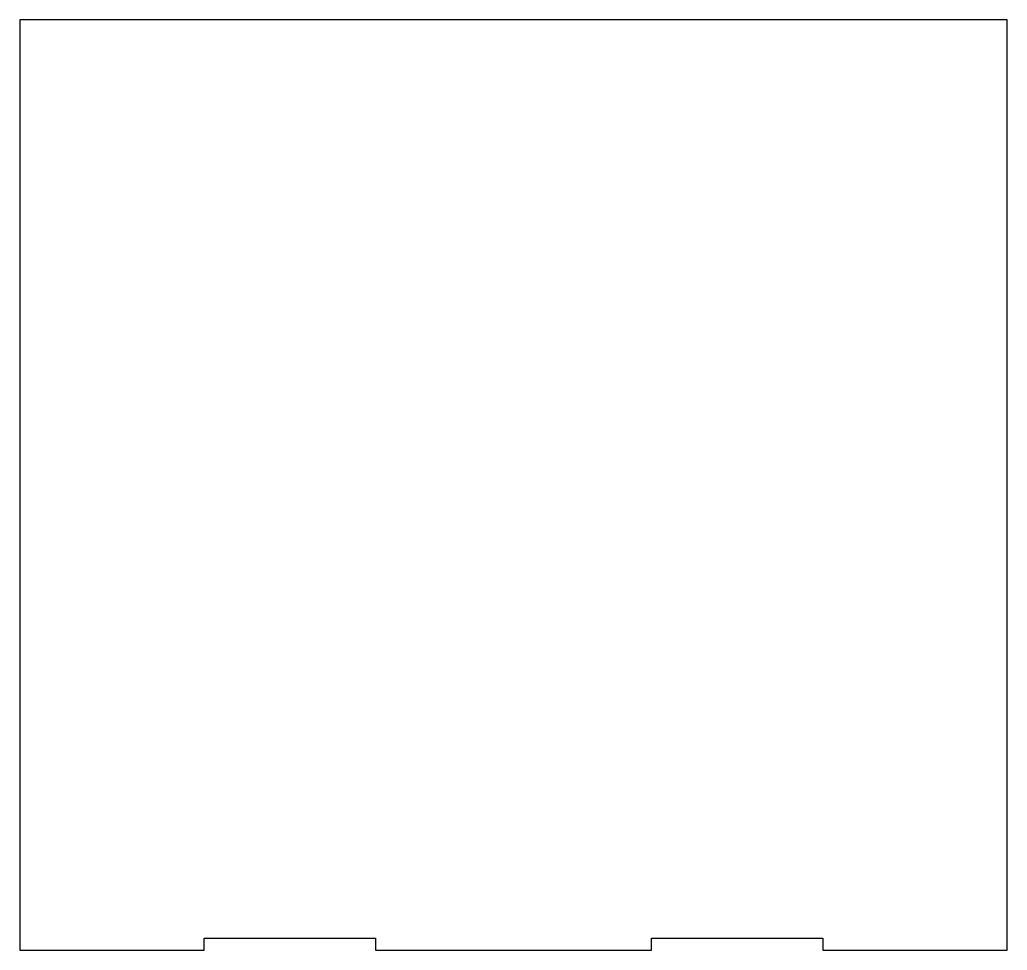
# Model space of a CAD drawing. Header units: millimetres. Extents: x -144 to 144, y -135 to 135.
import ezdxf

# ---------------------------------------------------------------- set-up
doc = ezdxf.new("R2010")
doc.units = ezdxf.units.MM
doc.layers.add('PERIMETER', color=5, linetype='CONTINUOUS')

msp = doc.modelspace()

# ---------------------------------------------------------------- linework, layer by layer
at = {"layer": 'PERIMETER'}
for p, q in [((143.58, 135.32), (-143.57, 135.32)), ((-143.57, 135.32), (-143.57, -135.32)), ((143.58, -135.32), (143.58, 135.32)), ((-89.93, -135.32), (-89.93, -131.82)), ((-89.93, -131.82), (-40.08, -131.82)), ((-40.08, -131.82), (-40.08, -135.32)), ((40.08, -135.32), (40.08, -131.82)), ((40.08, -131.82), (89.93, -131.82)), ((89.93, -131.82), (89.93, -135.32)), ((-143.57, -135.32), (-89.93, -135.32)), ((-40.08, -135.32), (40.08, -135.32)), ((89.93, -135.32), (143.58, -135.32))]:
    msp.add_line(p, q, dxfattribs=at)

doc.saveas('drawing.dxf')
